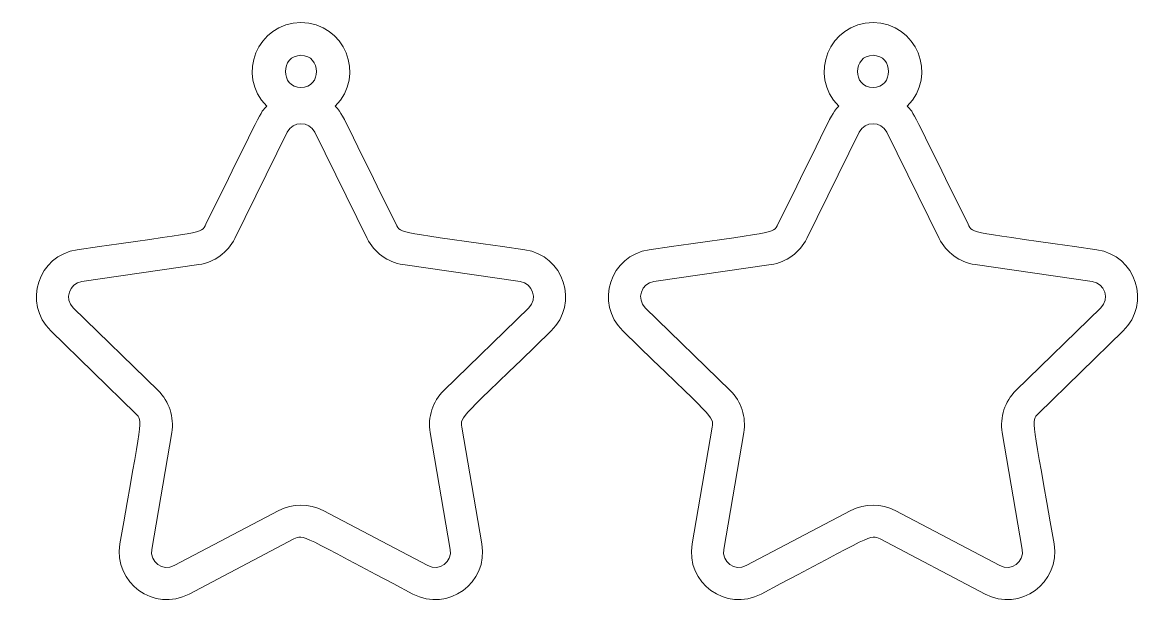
# Model space of a CAD drawing. Header units: inches. Extents: x 0.11 to 4.01, y -0.04 to 2.
import ezdxf

# ---------------------------------------------------------------- set-up
doc = ezdxf.new("R2010")
doc.units = ezdxf.units.IN
doc.header["$MEASUREMENT"] = 0
doc.layers.add('_U+0421_U+043B_U+043E_U+0439 1', color=7, linetype='Continuous')

msp = doc.modelspace()

# ---------------------------------------------------------------- linework, layer by layer
at = {"layer": '_U+0421_U+043B_U+043E_U+0439 1', "color": 12, "lineweight": 9, "true_color": 0xe30613}
for points, knots in [([(0.498, 0.6476), (0.5252, 0.621), (0.5187, 0.6324), (0.4441, 0.1975), (0.4211, 0.0634), (0.5619, -0.039), (0.6825, 0.0243), (0.6825, 0.0243), (1.0444, 0.2146), (1.0444, 0.2146), (1.0783, 0.2324), (1.0659, 0.2293), (1.4559, 0.0243), (1.5763, -0.039), (1.7172, 0.0633), (1.6942, 0.1975), (1.6942, 0.1975), (1.6251, 0.6005), (1.6251, 0.6005), (1.6186, 0.6382), (1.6177, 0.6255), (1.9332, 0.933), (2.0307, 1.028), (1.9769, 1.1937), (1.8422, 1.2132), (1.4066, 1.2765), (1.4144, 1.2667), (1.3975, 1.3011), (1.1994, 1.7024), (1.2117, 1.6838), (1.1876, 1.709), (1.2939, 1.814), (1.2202, 1.9974), (1.0692, 1.9974), (0.9181, 1.9974), (0.8445, 1.8139), (0.9508, 1.709), (0.9267, 1.6838), (0.9388, 1.7021), (0.7409, 1.3011), (0.7241, 1.267), (0.7329, 1.2767), (0.2962, 1.2132), (0.1615, 1.1937), (0.1077, 1.028), (0.2051, 0.933), (0.2051, 0.933), (0.498, 0.6476), (0.498, 0.6476)], [0, 0, 0, 0, 1, 1, 1, 2, 2, 2, 3, 3, 3, 4, 4, 4, 5, 5, 5, 6, 6, 6, 7, 7, 7, 8, 8, 8, 9, 9, 9, 10, 10, 10, 11, 11, 11, 12, 12, 12, 13, 13, 13, 14, 14, 14, 15, 15, 15, 16, 16, 16, 16]), ([(3.909, 0.933), (4.0065, 1.028), (3.9526, 1.1937), (3.818, 1.2132), (3.3812, 1.2767), (3.39, 1.267), (3.3732, 1.3011), (3.1753, 1.7021), (3.1875, 1.6838), (3.1634, 1.709), (3.2696, 1.8139), (3.196, 1.9974), (3.0449, 1.9974), (2.8939, 1.9974), (2.8203, 1.814), (2.9265, 1.709), (2.9024, 1.6838), (2.9147, 1.7023), (2.7167, 1.3011), (2.6997, 1.2667), (2.7075, 1.2765), (2.2719, 1.2132), (2.1373, 1.1937), (2.0835, 1.028), (2.1809, 0.933), (2.4964, 0.6255), (2.4955, 0.6382), (2.489, 0.6005), (2.489, 0.6005), (2.4199, 0.1975), (2.4199, 0.1975), (2.3969, 0.0633), (2.5378, -0.039), (2.6582, 0.0243), (3.0483, 0.2293), (3.0358, 0.2324), (3.0697, 0.2146), (3.0697, 0.2146), (3.4317, 0.0243), (3.4317, 0.0243), (3.5522, -0.039), (3.693, 0.0634), (3.67, 0.1975), (3.5954, 0.6324), (3.589, 0.621), (3.6162, 0.6476), (3.6162, 0.6476), (3.909, 0.933), (3.909, 0.933)], [0, 0, 0, 0, 1, 1, 1, 2, 2, 2, 3, 3, 3, 4, 4, 4, 5, 5, 5, 6, 6, 6, 7, 7, 7, 8, 8, 8, 9, 9, 9, 10, 10, 10, 11, 11, 11, 12, 12, 12, 13, 13, 13, 14, 14, 14, 15, 15, 15, 16, 16, 16, 16]), ([(1.0692, 1.7733), (0.9977, 1.7733), (0.9976, 1.8844), (1.0692, 1.8844), (1.1407, 1.8844), (1.1408, 1.7733), (1.0692, 1.7733)], [0, 0, 0, 0, 1, 1, 1, 2, 2, 2, 2]), ([(3.0449, 1.8844), (3.1166, 1.8844), (3.1164, 1.7733), (3.0449, 1.7733), (2.9733, 1.7733), (2.9735, 1.8844), (3.0449, 1.8844)], [0, 0, 0, 0, 1, 1, 1, 2, 2, 2, 2]), ([(0.5755, 0.7271), (0.5755, 0.7271), (0.2827, 1.0126), (0.2827, 1.0126), (0.251, 1.0434), (0.2685, 1.0969), (0.3121, 1.1032), (0.3121, 1.1032), (0.7168, 1.1621), (0.7168, 1.1621), (0.7703, 1.1698), (0.8166, 1.2034), (0.8405, 1.2519), (0.8405, 1.2519), (1.0215, 1.6186), (1.0215, 1.6186), (1.0411, 1.6583), (1.0973, 1.6582), (1.1168, 1.6186), (1.1168, 1.6186), (1.2978, 1.2519), (1.2978, 1.2519), (1.3217, 1.2034), (1.368, 1.1698), (1.4215, 1.1621), (1.4215, 1.1621), (1.8262, 1.1032), (1.8262, 1.1032), (1.8699, 1.0969), (1.8873, 1.0434), (1.8557, 1.0126), (1.8557, 1.0126), (1.5628, 0.7271), (1.5628, 0.7271), (1.5241, 0.6894), (1.5064, 0.635), (1.5156, 0.5817), (1.5156, 0.5817), (1.5847, 0.1787), (1.5847, 0.1787), (1.5922, 0.1352), (1.5467, 0.1021), (1.5076, 0.1226), (1.5076, 0.1226), (1.1456, 0.3129), (1.1456, 0.3129), (1.0977, 0.3381), (1.0406, 0.3381), (0.9927, 0.3129), (0.9927, 0.3129), (0.6308, 0.1226), (0.6308, 0.1226), (0.5917, 0.1021), (0.5462, 0.1351), (0.5536, 0.1787), (0.5536, 0.1787), (0.6228, 0.5817), (0.6228, 0.5817), (0.6319, 0.635), (0.6142, 0.6894), (0.5755, 0.7271)], [0, 0, 0, 0, 1, 1, 1, 2, 2, 2, 3, 3, 3, 4, 4, 4, 5, 5, 5, 6, 6, 6, 7, 7, 7, 8, 8, 8, 9, 9, 9, 10, 10, 10, 11, 11, 11, 12, 12, 12, 13, 13, 13, 14, 14, 14, 15, 15, 15, 16, 16, 16, 17, 17, 17, 18, 18, 18, 19, 19, 19, 20, 20, 20, 20]), ([(3.4914, 0.5818), (3.4914, 0.5818), (3.5605, 0.1787), (3.5605, 0.1787), (3.568, 0.1351), (3.5224, 0.1021), (3.4834, 0.1226), (3.4834, 0.1226), (3.1214, 0.3129), (3.1214, 0.3129), (3.0736, 0.3381), (3.0164, 0.3381), (2.9685, 0.3129), (2.9685, 0.3129), (2.6065, 0.1226), (2.6065, 0.1226), (2.5674, 0.1021), (2.5219, 0.1352), (2.5294, 0.1787), (2.5294, 0.1787), (2.5985, 0.5817), (2.5985, 0.5817), (2.6077, 0.635), (2.59, 0.6894), (2.5513, 0.7271), (2.5513, 0.7271), (2.2585, 1.0126), (2.2585, 1.0126), (2.2269, 1.0434), (2.2442, 1.0969), (2.2879, 1.1033), (2.2879, 1.1033), (2.6926, 1.1621), (2.6926, 1.1621), (2.7461, 1.1698), (2.7924, 1.2034), (2.8163, 1.2519), (2.8163, 1.2519), (2.9973, 1.6186), (2.9973, 1.6186), (3.0168, 1.6582), (3.0731, 1.6583), (3.0926, 1.6186), (3.0926, 1.6186), (3.2736, 1.2519), (3.2736, 1.2519), (3.2975, 1.2034), (3.3438, 1.1698), (3.3973, 1.1621), (3.3973, 1.1621), (3.802, 1.1033), (3.802, 1.1033), (3.8457, 1.0969), (3.8631, 1.0434), (3.8315, 1.0126), (3.8315, 1.0126), (3.5386, 0.7271), (3.5386, 0.7271), (3.4999, 0.6894), (3.4822, 0.635), (3.4914, 0.5818)], [0, 0, 0, 0, 1, 1, 1, 2, 2, 2, 3, 3, 3, 4, 4, 4, 5, 5, 5, 6, 6, 6, 7, 7, 7, 8, 8, 8, 9, 9, 9, 10, 10, 10, 11, 11, 11, 12, 12, 12, 13, 13, 13, 14, 14, 14, 15, 15, 15, 16, 16, 16, 17, 17, 17, 18, 18, 18, 19, 19, 19, 20, 20, 20, 20])]:
    msp.add_open_spline(points, degree=3, knots=knots, dxfattribs=at)

doc.saveas('drawing.dxf')
